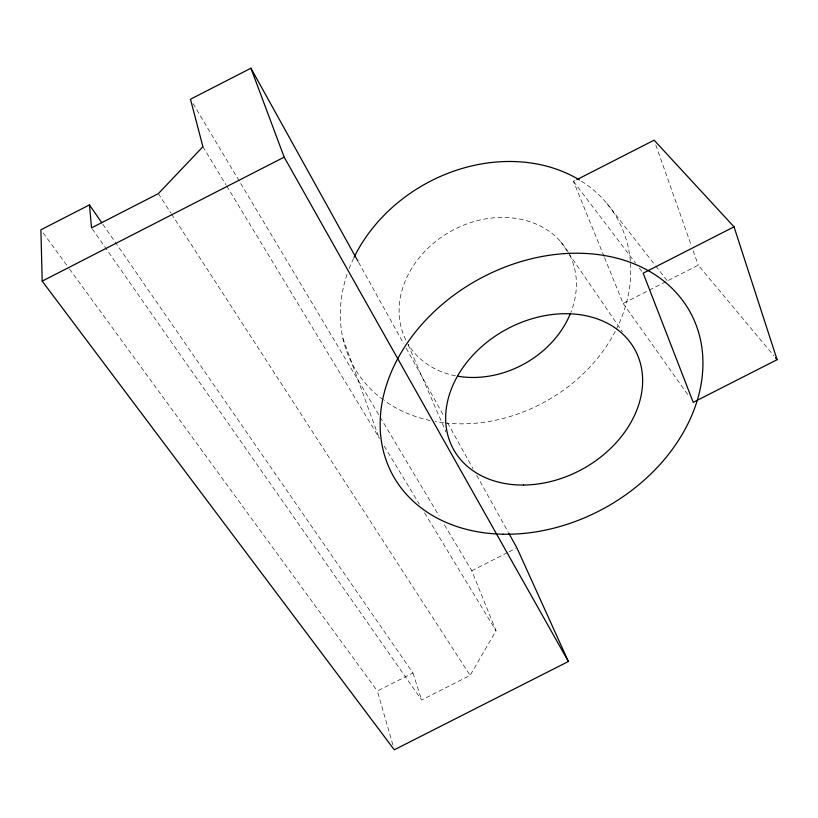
<?xml version="1.0" encoding="UTF-8"?>
<svg xmlns="http://www.w3.org/2000/svg" width="818" height="818" viewBox="0 0 818 818"><rect width="100%" height="100%" fill="white"/><g stroke="black" fill="none" stroke-linecap="round" stroke-linejoin="round"><path stroke-width="0.61" stroke-dasharray="4.09 3.07" d="M92.27 228.917L421.628 700.004L470.145 675.382L496.025 630.79L471.812 570.76L443.683 523.602M604.062 256.494L573.49 181.371L575.76 180.216M604.533 257.66L623.163 303.437L648.193 290.676M649.328 290.104L698.235 265.165L773.848 355.779M471.812 570.76L507.886 552.426M509.011 551.853L515.769 548.408M392.875 744.901L377.374 691.036L412.947 672.979L102.516 223.784M606.925 203.518L654.921 264.95M655.709 265.952L668.296 282.067M573.49 181.371L635.504 263.079M639.339 268.12L642.396 272.159M43.16 232.895L68.753 267.977M69.499 269.01L377.374 691.036M623.163 303.437L688.807 396.096M560.616 241.555L622.406 331.811M158.334 193.641L170.829 212.956M171.524 214.03L470.145 675.382M202.915 146.719L226.075 184.97M226.729 186.054L379.572 438.479M384.204 446.127L419.276 504.041M424.573 512.784L496.025 630.79M193.089 103.62L379.562 416.137M380.217 417.241L439.102 515.933M358.56 262.292L403.714 343.713M406.188 348.171L443.918 416.219M447.63 422.906L472.988 468.642M476.7 475.34L508.244 532.221M408.018 344.531L446.045 432.098M342.895 338.355L379.501 439.021M655.821 144.98L691.455 245.932M693.153 250.737L698.235 265.165M412.947 672.979L421.628 700.004M581.445 181.187A151.166 124.275 -29.2 0 1 630.31 261.003M630.494 263.508A151.166 124.275 -29.2 0 1 616.404 329.143M615.269 331.362A151.166 124.275 -29.2 0 1 444.88 422.947M443.642 422.804A151.166 124.275 -29.2 0 1 435.115 421.536M430.156 420.544A151.166 124.275 -29.2 0 1 384.296 400.575M383.284 399.828A151.166 124.275 -29.2 0 1 347.364 273.478M349.143 268.621A151.166 124.275 -29.2 0 1 353.529 258.457M569.686 255.011A92.301 75.777 -29.2 0 1 570.852 312.435M455.473 375.799A92.301 75.777 -29.2 0 1 408.233 344.317M405.861 340.012A92.301 75.777 -29.2 0 1 453.162 230.022A92.301 75.777 -29.2 0 1 569.124 253.907"/><path stroke-width="1.23" d="M357.936 261.177L250.932 68.201L190.471 99.234L202.915 146.719L158.334 193.641L91.544 227.874L89.459 204.899L40.9 229.797L42.188 281.126L394.286 749.799L568.387 661.496L516.904 547.835L508.857 533.336M42.188 281.126L284.173 157.148L250.932 68.201M576.894 179.633L654.124 140.175L734.032 226.831L777.1 359.675L693.235 402.344L643.163 273.171L734.032 226.831M775.474 357.722L777.1 359.675M89.459 204.899L101.79 222.741M284.173 157.148L568.387 661.496M354.071 257.333A151.166 124.275 -29.2 0 1 579.42 179.929M570.381 313.611A92.301 75.777 -29.2 0 1 457.794 376.219M523.551 485.043A103.497 79.55 -28.7 0 0 637.846 355.799A103.497 79.55 -28.7 0 0 471.025 357.292A103.497 79.55 -28.7 0 0 523.551 485.043M503.234 534.226A169.571 130.563 -28.7 0 0 696.466 325.942A169.571 130.563 -28.7 0 0 424.91 320.993A169.571 130.563 -28.7 0 0 503.234 534.226"/></g></svg>
